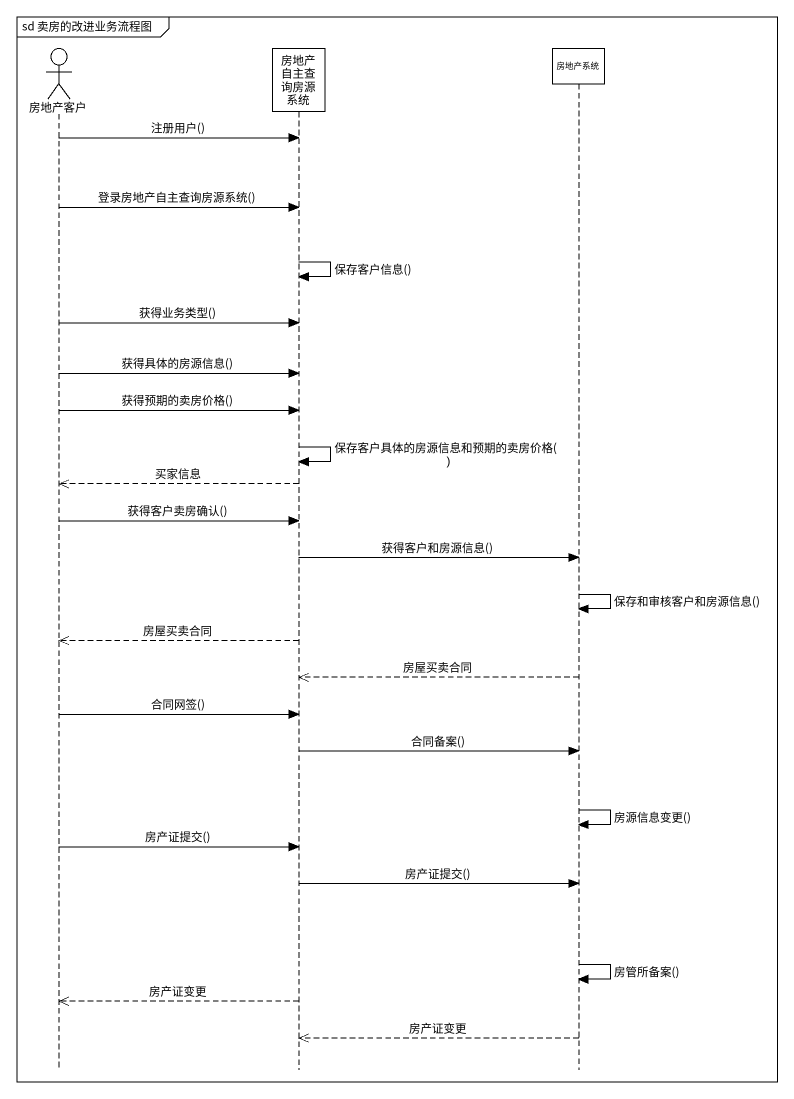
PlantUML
@startuml
mainframe sd 卖房的改进业务流程图
hide footbox
actor 房地产客户
participant 房地产自主查询房源系统
participant 房地产系统

房地产客户 -> 房地产自主查询房源系统 : 注册用户()
房地产客户 -> 房地产自主查询房源系统 : 登录房地产自主查询房源系统()
房地产自主查询房源系统 -> 房地产自主查询房源系统 : 保存客户信息()
房地产客户 -> 房地产自主查询房源系统 : 获得业务类型()
房地产客户 -> 房地产自主查询房源系统 : 获得具体的房源信息()
房地产客户 -> 房地产自主查询房源系统 : 获得预期的卖房价格()
房地产自主查询房源系统 -> 房地产自主查询房源系统 : 保存客户具体的房源信息和预期的卖房价格()
房地产自主查询房源系统 -->> 房地产客户 : 买家信息
房地产客户 -> 房地产自主查询房源系统 : 获得客户卖房确认()
房地产自主查询房源系统 -> 房地产系统 : 获得客户和房源信息()
房地产系统 -> 房地产系统 : 保存和审核客户和房源信息()
房地产自主查询房源系统 -->> 房地产客户 : 房屋买卖合同
房地产系统 -->> 房地产自主查询房源系统 : 房屋买卖合同
房地产客户 -> 房地产自主查询房源系统 : 合同网签()
房地产自主查询房源系统 -> 房地产系统 : 合同备案()
房地产系统 -> 房地产系统 : 房源信息变更()
房地产客户 -> 房地产自主查询房源系统 : 房产证提交()
房地产自主查询房源系统 -> 房地产系统 : 房产证提交()
房地产系统 -> 房地产系统 : 房管所备案()
房地产自主查询房源系统 -->> 房地产客户 : 房产证变更
房地产系统 -->> 房地产自主查询房源系统 : 房产证变更
@enduml
